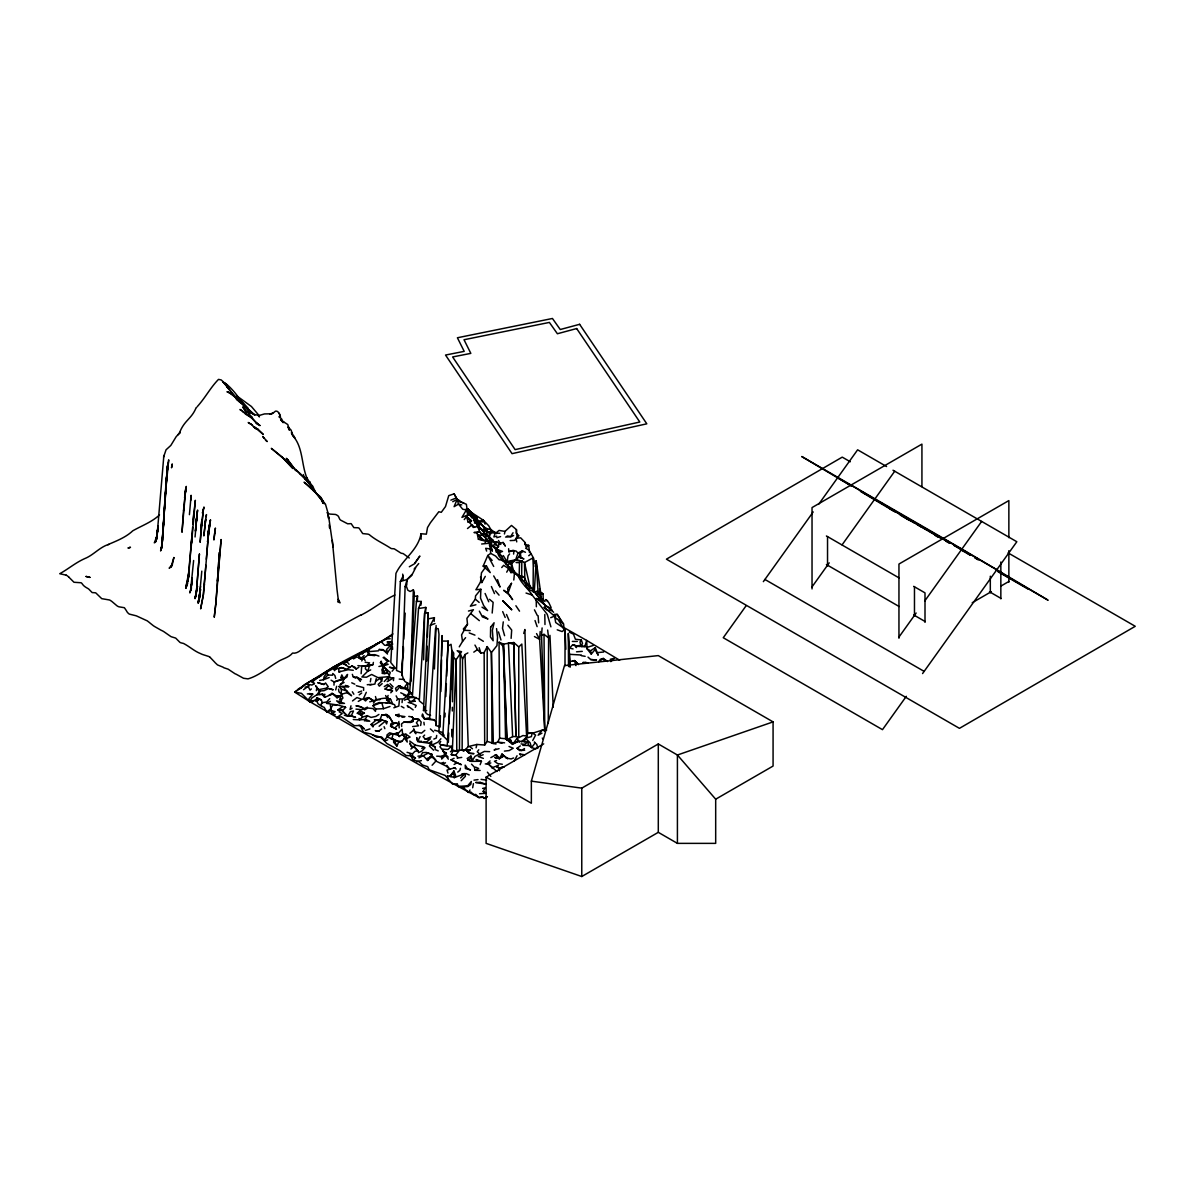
<?xml version="1.0" encoding="UTF-8"?>
<svg xmlns="http://www.w3.org/2000/svg" width="1195" height="1195" viewBox="0 0 1195 1195"><rect width="100%" height="100%" fill="white"/><g stroke="black" fill="none" stroke-linecap="round" stroke-linejoin="round"><path stroke-width="1.5" d="M346.968 692.682L346.968 691.128L342.95 686.602L338.932 686.483L341.426 689.246L346.968 691.128L351.569 695.774L346.968 692.682L341.606 694.22L339.514 700.076L342.95 698.089L341.232 693.339L341.426 689.246M360.935 715.103L360.935 713.549L364.385 713.101L359.979 710.562L357.305 713.221L360.935 715.103L364.385 713.101M399.19 727.904L398.816 721.496M426.69 710.637L423.493 710.562L428.079 612.93L424.643 613.154L419.281 700.853L423.105 703.945M564.996 665.794L565.071 629.048L555.69 622.535L554.54 616.127L544.218 607.299L546.698 606.298L549.76 607.852L552.06 610.496L547.459 610.272L544.218 607.299M450.47 751.774L452.382 749.997L456.206 659.655L461.569 651.693L457.162 650.707L460.224 653.351L462.525 659.102L462.136 750.116L463.854 751.326M548.266 723.244L548.61 637.891L547.654 630.049M542.246 599.726L537.317 591.391L534.27 592.048L533.119 589.18L533.314 557.707L529.101 550.193L525.651 548.206L528.713 545.323L524.695 544.337L525.277 542.679L520.676 537.825L516.091 538.258L514.746 540.364L510.16 540.588M460.224 653.351L459.463 750.326L455.639 755.195L451.232 754.642L452.95 750.998L465.781 749.564L470.173 749.892L468.067 751.984L465.781 749.564L468.649 752.984L473.997 753.642L469.979 753.537L468.067 751.984M499.45 559.484L505.56 561.784L515.896 559.798L521.827 561.008L521.632 577.917L523.933 576.812L529.803 588.523M451.889 736.837L452.009 729.458M452.308 710.995L452.367 707.291M452.442 701.749L453.727 653.127L451.815 650.259L451.038 644.299L447.976 646.062L442.822 735.642L447.408 740.063M440.372 715.82L440.133 727.023L435.921 725.484L438.983 634.246L438.221 628.719L435.548 628.495L429.617 719.405L434.024 719.734L436.115 722.273L435.921 725.484M440.88 691.561L441.538 659.834M441.627 656.1L442.045 635.576L438.983 731.445L441.866 732.221L444.152 735.313L442.822 735.642L438.983 732.55M423.627 659.804L424.643 613.154L425.793 607.404L418.519 608.509L412.394 696.655L419.087 699.194M426.794 660.999L427.198 646.211M427.437 636.965L428.079 612.93M515.03 573.495L519.915 575.811L519.153 576.259L519.526 562.561L521.827 561.008L524.5 562.561L530.057 587.193L533.119 589.18M434.412 668.946L436.115 625.523M402.073 675.668L405.135 586.64L406.27 585.983L407.809 590.181L410.109 591.495L413.351 589.837L410.288 684.615L404.941 681.523C398.01 671.157 404.478 658.087 403.327 646.614M410.856 681.284L414.306 592.601L413.351 589.837M425.614 612.901L425.793 607.404M319.483 694.474L319.618 691.024L315.599 685.825L319.618 691.024L324.009 690.68L328.416 688.589L333.196 689.799L329.566 688.589M448.364 742.155L448.708 732.968M449.051 723.782L451.815 650.259L451.815 688.947M447.976 646.062L448.17 641.088L442.045 641.088M402.64 574.153L403.223 575.811L400.34 581.442L396.516 670.47L401.879 672.68M444.943 716.836L445.108 713.146M445.81 696.521L446.362 683.585M446.676 676.191L448.17 641.088M481.66 544.009L490.069 543.128L490.652 553.39L487.769 555.496L483.183 566.101L490.264 572.614L486.44 565.982L481.465 572.838L480.51 581.995L475.909 589.732L480.883 589.284L480.51 598.127L483.751 605.745L487.59 610.6L482.033 607.179M164.327 511.355L167.494 465.677L161.937 546.787L166.195 480.002L168.704 459.851L165.209 495.417M417.279 601.548L417.563 596.021L413.545 596.365M403.014 579.545L403.223 575.811M403.731 639.161L405.18 613.095M406.733 585.162L407.047 579.575L412.021 575.154M428.079 618.89L434.397 617.681L430.379 625.299L425.405 712.339L427.511 714.431L430.573 715.312M162.296 542.186L165.433 493.236M333.958 685.168L334.152 681.957L331.09 680.194M475.909 604.76L470.367 606.194L475.341 599.113L475.535 595.917L480.883 589.284M541.335 597.47L536.182 560.679L534.27 592.048L533.299 592.167L537.317 591.391M162.729 537.75L164.044 516.509M420.954 605.163L421.193 601.443L416.413 601.324L409.721 691.352L407.047 695.774L407.42 696.655L412.394 696.655M434.158 621.4L434.397 617.681M163.775 521.184L161.459 548.46L162.595 539.363M393.454 680.642L393.648 677.879L387.718 677.759L384.282 681.523M511.116 638.339L511.684 630.049L507.86 625.194M192.604 527.383L188.556 577.245M191.036 549.356L192.126 534.255L187.899 580.919L189.004 571.404L185.733 587.776L188.078 579.963L186.42 586.64M540.2 631.483L539.617 639.325L544.786 730.892L542.291 730.115L532.925 733.103L527.757 733.431L526.607 736.075L522.977 735.537L516.852 738.63L512.64 744.365L505.56 738.734L499.63 738.181L497.717 742.155L493.326 743.38L487.202 741.378L487.202 646.614L491.414 652.575L493.326 743.38M191.529 543.337L195.338 500.287L193.217 519.795M206.332 559.26L208.886 528.862L203.508 594.229L200.626 608.882L203.225 595.319L205.884 565.25M541.529 635.352L544.024 634.351L544.786 730.892L541.529 635.352L542.112 627.943M200.581 586.431L198.4 602.549L200.043 595.558L198.041 603.131L200.566 589.374L198.221 602.609L198.758 601.1M519.153 576.259L511.116 568.521L511.505 563.667L509.966 561.68L515.508 560.246L521.827 561.008M201.806 571.135L199.221 598.74M165.896 486.29L167.927 463.257L166.374 478.657M191.573 584.46L191.245 586.909L192.171 580.576L190.588 590.435L193.62 560.5M369.927 684.944L374.901 684.063L376.246 678.655M387.718 702.944L379.114 702.615L374.707 704.273L372.989 705.707L375.663 709.023L375.469 711.339L372.989 708.575L367.821 708.023L364.565 709.905M402.073 702.615L402.252 700.3M513.417 572.719L513.596 570.403L508.054 566.101M192.843 524.217L193.739 513.581M191.887 581.397L192.216 577.663M204.225 586.491L204.435 584.101M189.422 514.657L191.125 495.298L190.647 500.645M195.054 536.973L196.816 517.106L196.622 519.272M492.176 613.035L493.132 602.325L489.502 599.337M513.79 580.008L514.552 572.285L503.648 565.325L501.736 567.535M208.886 528.862L207.557 541.947L210.499 519.81L207.93 536.704L210.29 520.676L208.288 531.865L209.633 523.768M595.289 647.615L598.157 655.233L595.095 649.482L595.289 647.615L590.509 650.812L587.059 648.825L586.685 640.43L563.98 627.614M513.596 554.062L513.984 550.522L508.816 551.731L508.622 548.759M504.424 533.956L504.992 531.416L511.505 525.441L516.464 529.639L516.091 533.179L518.959 535.718L516.091 538.258L516.733 541.888M503.274 621.878L502.512 628.286L504.604 635.68M373.378 662.418L372.989 664.614L365.715 665.72L365.341 668.812L367.821 671.142L370.689 669.917M413.545 730.235L413.739 728.786L415.845 733.76L413.545 730.235L409.915 733.207M512.446 743.589L512.64 744.365L510.728 740.168L508.248 740.273L512.446 743.589L518.57 741.169L524.5 741.722L525.456 738.286L527.563 737.076M373.184 725.484L372.989 726.918L371.077 724.484L376.619 719.734L381.788 720.286L373.184 725.484L371.077 724.484M380.443 662.747L382.549 665.944L382.744 664.51L380.443 662.747L381.22 661.193L382.549 665.944L388.106 664.286L382.744 664.51M185.972 587.387L188.959 574.496M420.625 725.484L421.193 722.049L418.907 719.405L413.545 718.748L409.915 722.602L413.156 721.392L413.545 718.748L412.021 716.97L408.765 716.417M188.302 579.022L188.69 576.348M436.698 735.418L436.309 738.077L433.83 739.063M161.146 549.371L162.057 544.801M339.694 703.496L336.646 700.853L344.489 703.392L339.694 703.496L341.8 699.628M316.361 690.68L316.929 687.259M370.316 681.852L370.883 678.431M204.539 525.77L206.466 514.597L206.108 516.658M385.417 721.063L386.956 721.72L386.568 723.931L385.417 721.063L379.114 726.246M472.667 787.774L473.429 783.576M163.551 457.147L166.045 449.813L170.825 445.436L176.173 436.683L180.296 432.261L179.28 433.441C184.209 420.028 191.379 419.415 196.204 407.555L196.652 407.495M161.908 545.756L160.578 550.985M390.586 738.63L400.34 742.274L402.252 741.169L404.746 737.3L402.64 734.313L402.073 729.129L398.816 732.774L393.842 734.088L389.63 732.774L386.956 734.985L387.15 737.076L383.894 740.288L386.762 743.484L399.966 750.669L406.091 755.524L411.244 755.852L415.457 758.063L412.977 759.945L409.915 753.97M163.864 455.489L156.814 538.512L158.039 525.964L156.47 539.617L157.68 529.743L156.112 540.663L157.307 533.194L155.753 541.589L156.918 536.137L154.304 542.829L155.574 542.142M532.731 740.497L535.599 735.089L532.163 732.879L531.387 736.628L525.456 738.286L521.259 741.826M416.413 601.324L417.563 596.021M389.824 674.114L390.212 672.352L382.938 666.616L383.505 665.391L389.824 676.549L377.964 677.655L371.645 674.458L366.477 677.207L361.891 676.997L367.821 671.142L369.539 665.51L372.989 664.614M395.366 706.708L394.604 704.721L389.824 703.063L386.568 699.852L388.106 695.43M526.607 736.075L521.827 644.075L518.764 646.943L518.764 737.3L515.896 736.523L513.79 642.522L503.468 644.075L499.062 642.193L499.63 738.181M198.609 601.264L199.311 598.187M382.176 669.917L382.938 666.616L383.326 672.128L384.656 673.562L387.15 673.233L382.37 673.353L382.176 669.917L384.656 673.562L382.37 673.353M476.103 747.786L476.865 744.47L484.707 745.023L487.202 741.378M398.906 741.662L391.93 738.734L393.08 733.879L397.472 733.327L399.19 736.523L402.64 734.313L405.897 734.208L410.109 737.076L406.091 738.734L402.64 734.313M335.69 689.918L336.646 686.274M350.986 705.812L350.03 709.457L352.137 708.247M382.176 683.615L379.308 686.154L378.158 684.391L381.593 681.299L382.37 678.431L380.264 678.312L376.052 680.971M405.135 586.64L407.047 579.575L412.589 573.719L415.651 567.759M457.356 499.794L454.1 493.864L448.752 495.626L445.496 506.56L441.284 512.311L438.804 511.759L430.379 522.798L427.511 527.548L426.361 534.18L421.013 533.732C418.175 550.133 402.625 559.2 395.948 573.391L390.78 662.523L395.56 668.378L389.436 667.273L394.41 668.378L392.124 671.246M460.419 768.34L459.836 770.431L457.745 772.089M486.111 777.108L531.357 803.234L531.357 781.142L564.488 665.585L658.296 655.607L773.075 721.885L773.075 766.055L715.685 799.201L715.685 843.371L677.416 843.371L658.296 832.332L581.771 876.518L486.111 843.371L486.111 777.108L543.695 743.858M523.739 633.469L524.889 629.496L527.757 733.431L532.163 732.879M399.384 700.18L398.816 706.036L393.842 707.813M523.171 581.009L514.552 572.285L510.922 572.614L511.684 570.179M340.844 677.655L341.8 674.891L343.906 678.984L346.968 676.997L347.536 674.458L343.533 678.984L340.844 677.655L343.906 678.984L342.577 682.405L340.082 684.72L344.1 682.405M468.5 510.504L483.377 520.258L482.795 521.916L477.821 521.468L483.377 520.258L488.725 525.785L492.101 531.79M485.095 542.903L485.663 541.245L478.403 539.259L477.059 532.955L473.997 532.522L479.553 531.521L493.699 546.772M499.824 533.284L495.238 533.075L493.893 536.928L496.761 536.167M544.98 601.548L542.874 599.009L538.855 597.575L534.075 591.495M399.205 723.707L392.886 722.721L390.78 723.931L390.586 726.246L394.798 728.024L399.205 723.707L392.886 722.721L389.062 716.313L386.762 714.55L381.788 714.983L380.264 719.181L377.964 720.734L381.788 720.286L380.264 719.181L386.956 721.72M187.675 583.339L185.793 588.343L186.196 587.268M418.519 608.509L421.193 601.443M319.618 691.024L316.929 694.773L311.955 697.865L309.669 701.614C365.909 733.894 421.715 767.19 478.971 797.603L482.989 797.274L484.528 798.38L487.426 796.692M480.121 764.695L481.465 761.26L470.935 761.379L467.693 759.945L471.129 758.168L470.935 756.077L467.111 758.511M517.047 755.748L514.179 761.155M423.493 710.562L425.076 706.678M522.215 550.85L522.977 551.522L520.303 553.285L518.764 557.034L515.508 560.246L518.003 553.061L522.215 550.85L525.456 552.284M328.983 695.326L332.046 693.339L336.646 695.983L340.65 695.654L337.02 697.76L332.808 693.996L325.159 697.088L324.009 696.655L324.965 694.325L316.929 694.773M364.191 655.562L360.367 658.878L358.261 657.444L359.217 655.129L360.367 658.878L362.653 659.102L368.209 654.785L374.901 654.681L378.92 656.115M454.1 493.864L457.162 499.376L454.1 506.665L458.507 504.126L461.763 504.902M396.904 746.024L393.648 739.063L393.648 742.379L396.904 746.024L399.01 741.273L402.252 741.169M337.782 709.905L342.756 710.353L345.639 707.365L342.95 706.484L337.782 709.905L341.232 709.681L347.924 716.208L351.181 716.089L353.481 711.01L350.419 711.667L347.73 716.313L344.294 715.207M468.455 611.048L473.429 609.719L466.916 618.338L467.499 624.193L461.569 634.904L462.525 641.431L459.268 646.839M420.057 736.628L417.563 741.602L430.768 743.484L435.159 747.129L435.159 749.564L438.221 750.878M361.697 660.969L362.653 659.102L358.261 657.444M415.262 707.365L416.218 705.483L412.589 703.825M484.707 745.023L484.139 652.575L487.202 646.614M430.768 743.484L429.423 746.024L433.636 750.221M506.71 572.166L508.622 568.641L510.922 572.614M479.553 793.734L486.051 793.301L483.183 791.419L485.095 787.878L482.616 788.431M462.525 659.102L465.004 654.561L467.872 652.918M501.93 754.09L499.45 758.616L495.044 757.615L499.45 758.616L504.036 755.957L507.666 758.72L501.93 754.09L504.036 755.957L498.3 758.168M366.297 692.338L363.235 698.97L365.521 700.957L368.583 697.641L373.557 700.733C378.725 699.18 385.358 696.834 390.586 699.299L392.498 703.496M365.102 719.539L367.253 715.656L371.077 717.418L375.857 716.417L378.92 714.431M480.51 581.995L481.839 582.548L485.289 576.363M467.693 759.945L471.891 761.26L474.953 756.405L484.333 751.431L489.681 751.655M315.405 700.375L316.929 697.865L321.335 699.971L322.291 702.72L321.141 704.049L321.724 706.364L324.203 707.365L326.877 712.011L331.09 710.457L335.108 711.667L331.851 713.549L330.328 705.155M513.028 532.746L510.728 536.495L507.098 535.943M312.985 701.614L309.669 701.614L294.747 692.129L305.845 683.943L311.955 685.049L314.449 683.615L312.343 681.957C335.646 662.179 365.984 651.275 392.124 635.128M412.977 759.945L418.907 761.603L422.537 765.024L427.705 766.682L429.229 769.774L445.108 775.406L452.576 784.129L457.356 783.8L458.118 786.444L462.719 786.893L468.455 792.419L469.979 789.985M440.716 741.497L439.372 743.589L441.089 745.023L451.426 746.352L452.382 749.997L456.789 751.222L456.206 659.655L453.144 657.444L447.214 745.695L442.24 745.023M569.268 632.14L573.481 634.142L575.392 639.22L581.323 639.982L579.978 642.088L580.755 645.18M441.089 745.023L439.954 746.8L444.54 752.536L446.452 753.208L443.001 750.998L442.628 749.22L447.976 749.444L451.426 746.352M396.71 700.404L397.666 698.97L403.402 698.97L411.065 693.234L404.941 686.602L407.614 683.062L407.809 689.366L398.622 685.825L395.56 688.26L396.322 691.128L400.34 686.154L402.64 688.141L401.117 688.365L400.34 686.154L398.622 685.825M415.083 562.785L419.863 556.048L414.501 563.771L409.332 566.759M746.009 605.895L723.259 637.727L882.478 729.652L906.318 696.312M763.351 581.651L813.197 511.938M818.605 504.365L857.622 449.813L886.57 466.528M812.032 586.879L829.21 562.86M842.102 544.83L894.711 471.233M898.954 637.069L916.132 613.035M924.721 601.025L981.648 521.423M922.57 673.577L1016.826 541.738L892.994 470.233M387.524 654.023L382.938 649.602L378.92 649.482L384.088 650.483L387.524 652.47L391.93 646.39L390.586 645.405L384.656 645.285L381.788 642.312L382.37 641.536M550.522 608.285L551.104 607.508L548.804 602.653L545.742 599.561L547.654 600.891M450.082 776.063L453.906 770.984L455.639 775.51L454.294 777.616L450.082 776.063L453.906 772.971L453.906 770.984M362.085 654.352L364.191 651.813L368.971 651.26L368.777 649.602L349.836 659.207L346.968 661.746L338.932 664.405L334.54 670.694L333.196 667.273L368.777 649.602L392.916 633.933M464.243 519.601L467.872 514.851L471.129 514.955L477.447 521.916L484.139 526.89L485.289 530.192L489.502 532.626L495.238 533.075M469.979 520.482L466.543 516.509L468.067 522.021L469.979 522.693L471.517 520.691L466.543 516.509L467.872 514.851L466.349 509.981L462.719 509.219L458.507 504.126L457.162 499.376L452.771 501.706M509.578 553.942L508.054 555.929L507.098 561.784L503.274 555.6M478.777 749.773L477.253 751.76L480.121 754.314M413.604 747.278L415.262 745.142L424.061 746.905L421.775 748.458M417.951 756.181L420.819 755.852L422.537 752.656L426.361 752.432L432.097 754.418L429.812 757.286L426.555 758.72L427.705 760.498L431.918 756.077L435.742 759.826M462.525 641.431L465.587 637.667M587.059 648.825L591.271 654.128L595.095 649.482M309.475 693.563L312.731 694.116L308.893 698.746L309.669 701.614L319.423 699.075L321.335 699.971M414.127 569.074L418.713 563.562M373.378 703.063L376.246 699.628L379.876 699.747M440.91 738.734L438.027 742.155L431.335 745.366L431.724 741.169L429.05 743.38M463.287 629.048L467.499 624.193M538.855 734.088L542.291 730.115L546.698 730.011M178.921 433.725L177.861 434.92M432.097 765.248L435.936 761.051L446.258 766.129L449.708 769.221L455.056 767.668L454.1 767.787L456.206 768.997M390.78 692.786L392.498 690.904L385.044 689.037L388.674 685.601L392.498 688.484L389.062 689.799M329.745 698.642L326.698 701.958L322.291 702.72M425.032 747.682L421.969 750.998L418.325 752.656M335.69 678.431L334.914 675.548L332.808 673.457L332.434 675.22L327.833 674.996L323.442 679.746L319.618 680.418M464.96 750.131L468.261 746.576L465.004 654.561M572.719 644.732L575.587 645.957L576.543 647.615L574.631 644.732L572.719 644.732L570.418 647.167L570.612 648.377L573.092 648.93M461.18 780.708L465.393 776.287L465.004 773.643L454.294 777.616L453.906 772.971M496.567 550.85L497.538 549.864L495.044 547.325L489.308 545.114L490.069 543.128L492.37 550.85L490.264 548.968L485.663 548.311L486.634 551.074M324.009 684.496L317.885 682.733L324.009 684.496L325.548 682.957L328.222 686.707L325.921 688.26L317.885 689.799M424.643 735.089L423.105 736.628L425.211 739.182L430.379 738.839L426.749 741.826L423.687 742.05M367.253 715.656L362.279 717.194L359.59 719.853L353.287 719.51M415.457 758.063L412.977 756.629L412.394 753.866L415.083 751.222L418.13 750.998L413.933 746.576L411.065 746.248L409.721 743.036L412.021 747.024M444.54 752.536L443.001 750.998L445.496 755.3L441.672 759.064L442.045 756.405L445.302 754.09L448.17 757.062M460.613 777.945L465.004 773.643M407.614 698.313L410.288 701.614L412.021 701.51L416.218 697.536L410.483 697.536L404.358 700.18M610.794 661.642L614.424 658.221L610.212 659.311M498.494 540.469L500.78 544.442L496.956 542.022L493.893 544.89L495.611 544.562L498.494 546.653L496.567 548.43M487.007 763.799L490.069 760.931M314.643 700.524L316.929 701.405L319.423 699.075L316.929 697.865M159.503 514.911C152.079 521.991 141.443 525.86 132.779 530.804C125.819 537.362 116.781 540.827 108.118 544.547M311.387 688.917L310.043 690.142L308.131 686.378L309.087 685.825L305.069 687.259M418.907 757.839L428.079 753.208L432.097 754.418M364.191 651.813L367.627 648.721L368.777 649.602M382.549 665.944L387.524 661.522L385.238 658.43L383.132 657.668L384.088 657.116L385.417 659.655L389.062 661.313L385.238 658.43M565.832 649.288L565.071 629.048L562.188 631.587L557.214 629.825M515.896 559.798L511.505 563.667L506.516 564.548L499.062 556.258L495.044 547.325L496.269 552.284M557.796 619.115L564.294 629.72L565.071 629.048M383.326 672.128L386.568 669.364M424.837 730.339L421.581 733.103L415.457 731.997M503.468 766.682L499.256 768.221L496.761 766.787L498.494 765.353L492.176 767.668L488.157 763.799L485.289 763.919M326.877 712.011L330.522 709.023L332.808 704.826L337.214 704.93L326.504 703.392L330.328 701.405M467.499 528.534L472.085 524.784L474.534 527.354M386.568 699.852L388.48 698.313L389.824 703.063L385.612 702.615M410.871 749.011L413.933 746.576L418.13 750.998M479.987 528.982L478.209 525.89L480.315 524.232M309.669 701.614L301.439 693.339L294.747 692.129L305.845 683.943L333.196 667.273L335.302 669.155L341.426 667.602L346.774 669.155L351.942 665.944L355.393 667.497L356.155 669.036L358.829 667.273M352.51 700.957L356.917 697.536L361.891 699.299L358.261 701.405M395.366 722.602L390.586 726.246L396.516 729.234L394.798 728.024M528.713 555.72L531.207 553.838M359.217 694.878L361.697 693.01M413.156 721.392L403.985 722.049L401.49 723.931L401.684 726.47M235.101 397.427L232.98 394.38L250.457 412.768L249.71 411.737L253.31 414.306L259.33 415.427L264.498 413.918L271.997 413.784L271.146 414.082L270.01 414.142L273.984 412.409C276.896 408.406 280.227 414.097 280.466 417.04M381.593 729.01L378.725 731.116L375.29 730.668L379.114 731.116M303.545 689.694L308.131 686.378M387.15 681.628L393.648 677.879M524.695 750.221L519.526 750.55L517.047 748.234L520.303 745.919M525.456 738.286L530.057 742.707L531.581 747.577L535.226 742.827L534.27 742.05L536.749 744.365L537.899 748.13L535.599 748.787L531.581 747.577L528.713 745.471L527.757 742.05L524.5 744.365L521.065 743.917M473.803 652.141L477.447 649.602L480.883 653.127L484.139 652.575M486.948 796.692L484.528 798.38L482.421 796.721L478.971 797.603L475.729 794.406L473.803 794.63L470.755 791.971L468.455 792.419M272.908 413.246L272.565 413.47M367.433 707.141L361.891 709.681L355.961 709.128M524.5 748.563L521.438 750.55L517.047 748.234M384.282 686.602L387.718 684.391L388.674 685.601M490.831 757.615L496.388 754.642L499.45 758.616L495.044 754.971M197.339 406.539C205.734 397.158 210.29 387.778 218.521 379.368L221.239 379.965L224.137 382.624C227.155 383.968 234.384 391.437 238.193 397.113L237.342 396.292L251.413 406.494L259.449 415.994M972.222 602.728L991.342 591.644M1000.887 586.088L1008.864 581.472M477.059 532.955L479.553 531.521L477.641 526.442L473.235 527.443L469.979 522.693M474.385 523.022L477.059 523.455L473.803 520.258L484.901 533.732L490.831 531.85L496.388 532.626L499.062 530.416L504.992 531.416M353.481 658.878L356.722 656.996M337.02 697.76L340.65 695.654M454.1 764.471L456.968 762.813L461.375 764.695L451.038 759.826L454.1 758.287M495.805 749.011L494.088 749.997L499.062 748.667M531.357 781.142L581.771 788.147L658.296 743.962L677.416 755.016L715.685 799.201M379.681 642.417L305.845 683.943L300.677 688.484L298.377 688.693M514.134 743.559L518.57 741.169L519.347 742.274M510.728 740.168L506.904 739.735L503.468 644.075L505.56 738.734L506.904 739.735L512.64 736.628L515.896 736.523L513.79 642.522L518.764 646.943M316.227 700.778L319.423 699.075M538.094 735.194L541.918 733.207M513.596 535.494L510.922 536.824L505.56 537.048M442.822 764.143L445.496 762.813M333.196 667.273L349.836 659.207M431.141 736.852L425.211 739.182M375.29 644.523L386.373 638.996L390.212 638.772M407.047 579.575L400.34 581.442M450.859 500.152L456.012 498.061L458.88 501.258L466.349 504.245L467.111 509.324M550.716 617.681L554.54 616.127M534.389 563.174L533.314 557.707L524.5 562.561L524.859 580.636M441.089 763.366L443.584 762.365M513.596 757.959L511.116 758.944L506.142 758.063M360.905 615.171C372.855 609.271 382.938 600.622 394.858 595.02M468.067 522.021L471.517 520.691M430.379 625.299L434.98 623.536M329.178 677.55L323.442 679.746L324.203 676.445L327.072 673.009L327.833 674.996M358.261 692.338L361.697 691.024M372.989 705.707L380.637 702.839M106.997 544.965C98.423 548.4 93.046 555.346 84.457 558.722C75.255 562.89 68.474 568.895 59.75 573.719L66.188 575.154M496.567 760.498L494.476 761.26L497.717 763.59L502.318 764.247M387.718 739.839L384.656 740.945L380.443 737.181L376.619 737.181L371.077 733.984L363.429 732.221L360.173 725.484L354.437 725.694L341.232 716.761L336.452 717.971L342.188 713.549L339.126 711.787L341.232 709.681L344.294 713.221M483.183 754.747L478.209 756.51L483.377 758.392M468.261 746.576L476.865 744.47M773.075 721.885L677.416 755.016L677.416 843.371M375.663 709.023L383.505 708.695L390.018 706.484M365.341 730.444L369.927 728.905M338.932 664.405L346.968 661.746L349.074 664.286M347.73 716.313L350.419 715.432L355.587 717.299L351.181 716.089M490.831 762.918L488.157 763.799L496.956 771.537M508.816 551.731L512.64 550.417L516.091 551.074L518.003 553.061M345.445 669.036L341.426 667.602L338.738 668.931L338.932 671.904L340.665 671.351M593.183 645.509L587.641 647.167L580.172 645.509L575.587 645.957L579.754 646.54M496.761 537.705L500.585 536.6M369.733 701.838L373.557 700.733L368.583 697.641L363.235 698.97L369.36 698.313M574.437 660.536L571.568 661.313L575.004 661.089L578.455 664.614L576.154 661.97L574.437 660.536L575.975 665.615M504.23 766.906L499.256 768.221L499.45 770.76M503.08 542.455L505.186 545.876L503.08 542.455L498.868 543.561L498.494 546.653L488.725 537.481M338.932 671.904L348.118 669.708L353.287 670.261M398.951 716.791L395.754 715.103L399.205 714.207M378.92 666.496L383.505 665.391M416.801 761.708L421.387 760.603M440.133 756.853L442.045 756.405L436.698 756.181M467.021 750.609L470.173 749.892M401.998 717.299L404.941 716.641L395.754 715.103M434.024 719.734L424.449 718.852L422.537 713.998L421.969 716.089L424.449 718.852L428.661 717.971M365.715 665.72L361.697 666.496L361.129 673.681M461.763 773.972L464.437 773.524M487.007 541.141L489.113 540.797L483.572 540.035L478.015 534.837L482.616 535.494M570.045 654.352L581.323 655.009M461.763 757.406L457.162 758.063L457.924 757.406L455.639 755.195M473.997 780.156L478.015 779.603M345.445 685.392L348.686 686.602L338.932 686.483M412.589 726.59L418.519 725.813L416.413 722.826L418.907 719.405L413.545 718.748M504.424 751.102L509.204 750.55L513.223 748.234L509.01 746.472M378.531 650.812L367.821 651.693L368.209 654.785L374.707 655.667M412.021 701.51L415.262 701.181L410.288 701.614M393.08 733.879L390.78 734.088L387.15 737.076L391.93 738.734M597.784 652.575L603.714 652.022M381.788 714.983L386.762 714.55M418.907 741.497L421.581 741.273M576.543 651.813L582.279 651.365M369.733 721.287L365.341 719.405L359.59 719.853L359.023 718.404M482.347 530.416L485.289 530.192M367.253 684.72L371.645 684.391M478.403 539.259L481.465 539.035L481.465 540.14M369.927 665.944L366.477 666.168L369.539 662.852L365.147 662.299M471.517 764.143L474.385 767.115L474.953 770.327L478.597 768.445L475.535 767.115M462.719 786.893L467.872 786.564L470.755 784.458L471.323 781.485L467.693 785.787L458.118 786.444M364.385 720.839L368.583 720.615M483.183 566.101L486.44 565.982M516.091 562.561L519.526 562.561M572.33 641.431L577.304 641.431M342.95 686.602L348.686 686.602M412.021 716.97L414.127 719.3M376.619 719.734L374.334 719.734L376.754 720.406M522.783 745.366L528.713 745.471M474.953 770.327L480.121 770.431M489.308 529.206L484.901 529.086L484.333 527.219L480.435 523.768M504.604 742.827L497.717 742.155L501.93 743.26M307.369 693.892L312.731 694.116M481.465 761.26L476.103 759.497L477.253 760.827M480.883 533.627L486.634 534.284L491.981 542.903M485.857 535.614L487.963 535.718L493.132 540.245L490.458 539.289M463.854 630.273L470.173 630.601M590.703 659.535L596.439 659.984L590.703 659.535L588.015 657.116M399.205 679.089L404.179 679.537M352.331 674.338L353.287 676.878L356.917 677.207L361.502 679.641L358.575 679.133M357.305 713.221L360.935 713.549M433.441 757.615L429.812 757.286L431.918 756.077L435.936 761.051M403.985 722.049L408.421 722.467M524.5 741.722L527.757 742.05M424.449 718.852L429.617 719.405M357.873 665.615L363.997 666.272M401.117 688.365L405.897 688.917L411.379 693.488M525.71 584.758L529.295 585.206L544.83 604.819M383.894 740.288L382.37 737.629L372.795 734.985M481.077 779.379L486.619 780.156M517.047 574.974L523.933 576.812M491.937 541.275L496.956 542.022M581.323 655.667L585.147 656.339M496 744.037L491.981 743.26L491.414 652.575L496.956 645.614L497.538 637.338L496.567 628.615M524.695 754.867L519.526 753.866L520.676 755.195M358.829 725.365L361.323 725.918L364.385 729.01L360.173 725.484M451.232 754.642L453.727 755.195M385.044 689.037L392.498 690.904M380.443 737.181L382.37 737.629M356.349 685.721L362.653 687.379M379.114 702.615L381.982 703.392L383.505 708.695M434.592 730.235L438.983 731.445M398.249 735.313L393.842 734.088L397.472 733.327L399.19 736.523M458.88 501.258L458.118 501.034L463.675 502.916M521.065 557.707L518.764 557.034L523.933 558.916L521.065 557.707L520.303 553.285M407.047 752.312L412.394 753.866M338.17 705.05L342.95 706.484M408.197 702.391L411.438 703.392M513.417 644.299L508.443 642.746L512.64 736.628M538.855 592.72L543.068 594.034L543.202 599.606M409.273 557.99L403.253 553.658A4.496 3.675 -60 0 0 402.536 553.464L401.759 553.345A5.796 4.735 -60 0 1 400.833 553.031L394.38 548.908A6.558 5.348 -60 0 0 393.289 548.729L391.87 548.654A4.66 3.809 -60 0 1 390.75 548.266C383.311 543.366 376.096 540.394 369.225 534.613A7.693 6.274 -60 0 0 367.642 534.09L362.697 533.582L359.172 528.265A4.003 3.271 -60 0 0 358.067 527.787L353.854 527.622L351.151 523.634L347.67 523.798L340.709 520.169A5.616 4.586 -60 0 1 339.753 519.242L338.618 516.748A3.988 3.256 -60 0 0 338.11 515.986L336.751 515.015A12.234 9.993 -60 0 0 335.332 514.433L330.806 514.149A8.918 7.275 -60 0 1 329.387 513.925A9.904 8.081 -60 0 1 327.684 513.208L326.982 512.7M331.851 713.549L335.302 714.655M526.039 593.049L532.163 595.035L547.265 614.364L550.91 626.837M390.586 699.299L386.956 698.089L385.612 695.55M451.038 776.84L447.408 775.63L448.17 778.946M493.893 547.534L496.761 548.535L499.062 552.732L502.512 551.403L497.538 549.64M474.281 520.751L477.447 521.916M469.217 632.917L474.953 635.128M346.206 664.614L342.577 663.18L349.836 667.602M403.79 695.221L407.42 696.655M534.075 591.719L529.669 589.837L525.083 585.595M351.748 682.838L354.81 684.167M456.968 762.813L451.038 759.826M465.96 773.524L469.217 774.957M484.901 533.732L489.875 535.943L489.502 532.626M241.256 410.094L239.941 409.512L252.324 418.22L257.881 424.569L250.591 416.935M432.62 745.949L435.159 747.129M490.458 530.744L493.251 532.074M400.728 692.786L407.047 695.774M486.245 535.614L488.546 536.719L491.22 540.797M537.705 598.904L542.291 601.115L542.874 599.009L543.068 601.115M457.162 499.376L460.03 500.824M502.512 560.246L511.505 563.667L513.79 571.18M496.761 766.787L499.824 768.34M496.567 533.627L489.771 528.713M484.333 527.219L487.769 528.982M353.287 676.878L355.841 678.207M490.652 553.39L495.611 556.048L499.062 559.798M534.449 636.562L539.617 639.325L536.555 633.589M850.287 461.778L842.236 457.132L666.422 559.17L959.451 728.352L1135.25 626.299L1008.057 552.867M837.59 477.821L852.065 486.171M861.714 491.742L950.174 542.814M954.999 545.592L996.809 569.746M890.932 509.085L926.498 529.609M929.725 531.476L949.114 542.679M953.968 545.473L963.663 551.074M966.904 552.941L970.131 554.809M974.986 557.602L978.212 559.469M995.988 569.746L1000.842 572.539M889.842 508.816L893.053 510.668M902.703 516.24L907.528 519.033M910.754 520.886L913.966 522.738M917.177 524.605L941.301 538.527M946.126 541.32L949.353 543.172M960.601 549.67L970.25 555.242M975.075 558.02L978.302 559.887M999.199 571.957L1047.447 599.815M935.207 535.494L938.433 537.347M997.93 571.703L1028.492 589.344M989.52 591.779L1000.842 598.322M826.402 535.957L899.133 577.947M913.682 586.342L925.005 592.869L925.005 622.371M826.402 564.533L899.133 606.522M913.682 614.917L925.005 621.46M764.919 579.456L924.138 671.381M501.93 556.153L499.45 554.719L497.538 549.864L506.516 564.548L511.116 568.521M519.347 576.154L524.5 582.443L529.295 585.206M539.05 591.719L543.068 594.034L540.2 592.376L539.468 588.732M604.282 659.655L607.538 661.522L603.326 658.43L600.263 659.311L598.74 661.746L603.326 658.43L604.595 660.94M413.156 709.905L407.226 705.603L408.182 707.261M401.296 706.364L403.985 707.918M433.636 731.893L430.379 728.905M344.294 706.589L345.639 707.365M483.183 791.419L486.245 793.181M1048.194 600.248L960.974 548.46L801.77 456.535L850.915 485.738M943.214 538.497L970.43 554.659M975.239 557.512L978.436 559.409M997.646 570.822L1008.864 577.469M850.915 485.11L921.928 527.294M860.43 491.384L895.324 512.102M900.074 514.926L909.589 520.572M619.667 660.208L586.685 640.43L584.773 646.614L581.129 646.734L582.473 643.298L581.323 639.982M476.491 525.994L482.795 529.863L485.095 534.18M478.403 638.22L483.377 641.312M474.325 516.21L476.491 517.614M245.184 413.888L252.205 418.205M483.183 615.798L487.963 618.995L482.421 616.904L479.359 611.153M536.361 598.351L552.06 610.496M301.02 474.505L295.524 469.441L305.815 479.449L299.631 473.31M238.627 401.341L243.197 404.552L245.169 407.42M321.724 706.364L318.079 703.825L316.929 701.405M409.721 741.049L415.262 745.142M337.677 601.802L340.112 602.833L338.215 599.188L338.484 601.115L337.035 589.762L332.315 540.394M356.155 669.036L351.942 665.944M479.359 620.653L471.129 613.916M427.705 760.498L423.299 755.748M312.343 681.957L310.999 680.971L314.449 683.615M247.933 414.321L252.459 417.742L242.734 406.942L246.155 412.828M469.979 746.905L472.473 748.787M539.393 591.256L543.068 594.034M327.908 512.64L325.458 504.141L315.794 492.997L320.529 496.896L323.008 503.11L321.335 498.494L322.979 501.198L322.187 499.839M544.024 634.351L548.61 637.891M419.101 741.378L416.801 739.615L416.801 737.629L417.309 740.288M485.409 530.714L487.59 532.402M254.162 414.65L248.216 409.138L254.849 415.083M365.341 719.405L367.059 720.839M538.855 597.575L541.664 599.935M265.469 440.118L267.187 441.567L262.795 436.474L263.931 438.192M210.156 657.384L214.383 661.821A55.612 45.395 -60.2 0 1 215.19 662.732L217.52 664.928L223.196 667.243A4.138 3.376 -60 0 0 224.137 667.856L228.14 669.17L235.236 673.89A5.377 4.392 -60 0 1 236.222 674.249L243.526 678.267L247.992 678.88C258.374 675.952 268.024 667.751 277.419 662.045C282.349 658.639 288.533 657.922 292.551 653.082C297.809 654.038 301.558 649.064 306.01 646.495C324.248 636.188 341.367 625.149 359.934 615.455A7.021 3.361 -43.2 0 0 360.92 615.096M225.004 383.251L226.662 384.67M559.514 620.549L563.532 623.969L564.294 629.72M475.341 599.113L479.165 602.429M392.632 647.167L390.586 645.405L386.568 649.482L387.524 652.47M336.646 695.983L338.17 697.312M332.046 693.339L332.808 693.996M471.129 514.955L466.155 508.995M341.606 694.22L338.932 691.785L338.558 689.142M490.831 533.836L484.333 528.758L482.616 525.561L473.997 517.495L478.209 524.127M312.433 489.875L314.285 491.593M317.258 494.297L318.034 495.029L315.764 492.893M473.19 518.182L478.403 524.232M563.532 623.969L557.214 614.364L554.166 614.364L555.69 616.575M311.522 489.009L304.098 482.197L313.956 489.995L324.159 503.752M482.616 525.561L468.067 508.995L469.441 512.177M325.159 697.088L321.903 693.892L324.009 696.655M551.806 610.496L553.584 612.258M242.421 411.214L243.78 412.574M499.062 642.193L503.274 646.39L506.904 739.735M482.033 534.06L487.769 539.811M524.5 582.443L528.145 586.088M390.018 683.734L393.08 686.826M476.865 518.929L468.067 508.995M236.251 399.13L237.671 400.639M314.658 491.713L315.495 492.609L312.418 488.919L314.39 491.563L313.852 490.353M486.141 539.692L489.875 543.68M557.214 619.443L553.584 615.574L557.214 614.364L560.664 620.1M68.996 577.29L73.985 582.264L81.006 582.757A4.003 3.271 -60 0 1 81.753 583.265L82.978 584.833A10.86 8.858 -60 0 0 83.814 585.759L84.935 586.67A26.678 21.779 -60 0 0 86.906 587.925L88.281 588.732A8.44 6.901 -60 0 1 89.237 589.568L92.149 592.571L95.182 592.765A2.002 1.628 -60 0 1 96.048 593.153L101.724 598.65L109.611 600.01A28.889 23.586 -60 0 1 111.927 601.503L116.363 605.282A14.116 11.532 -60 0 0 117.409 606.089L117.678 606.238A8.783 7.17 -60 0 0 119.052 606.821L124.385 607.717L126.356 610.63A12.846 10.486 -60 0 0 127.596 612.572L128.492 613.483A8.141 6.647 -60 0 0 129.478 614.14L135.931 615.739A10.367 8.47 -60 0 1 136.917 616.112L147.418 620.937A15.057 12.294 -60.1 0 0 148.21 621.609L149.196 622.356A13.115 10.71 -59.9 0 1 149.958 623.013L153.528 625.851A26.29 21.465 -60 0 1 154.723 626.598L161.191 630.288A25.558 20.868 -60 0 1 163.999 631.767L170.661 636.412A6.677 5.452 -60 0 0 171.692 636.875L175.68 638.085L179.907 642.342A11.756 9.605 -60 0 0 181.132 642.88L183.164 643.358A6.319 5.153 -60 0 1 184.164 643.791C189.93 646.883 194.397 651.17 200.491 653.575A29.128 23.78 -60 0 0 203.449 654.785L208.662 656.443A11.726 9.56 -60 0 1 210.156 657.384M258.344 415.785L259.405 416.935M312.209 487.172L305.965 480.046L312.552 485.917L315.868 492.952M310.864 484.752L308.833 482.466L311.522 485.827M473.997 517.495L477.253 521.139M248.246 411.17L249.874 412.992L249.217 412.185M492.176 560.455L487.769 555.496L493.699 566.43M527.383 584.101L530.057 587.193M411.065 693.234L412.2 694.549M495.432 590.838L499.062 595.14M294.075 437.25L293.417 436.459C303.306 447.961 301.334 465.647 307.354 479.061L306.771 477.746L312.478 486.753M532.163 595.035C527.727 587.791 520.258 582.891 517.808 574.601L520.109 577.469M476.865 522.245L471.711 515.956L467.872 514.851L461.942 517.39L466.349 509.981L471.935 517.913M478.015 534.837L481.465 539.035M487.396 772.194L490.831 776.391M356.917 677.207L360.367 681.404M472.667 514.074L478.209 521.035M474.998 521.782L478.209 525.89M367.821 651.693L370.316 654.905M385.417 714.431L387.912 717.642M320.081 497.703L321.052 498.972M445.496 755.3L448.364 759.169M446.84 765.353L449.708 769.221L447.02 770.103L447.976 773.09M322.202 499.883L324.248 503.244M494.282 542.679L495.611 544.562M404.552 738.286L407.226 742.05L405.897 734.208M279.764 417.578L279.062 416.577L281.557 418.818L283.036 422.582M542.291 738.077L543.068 739.182M515.896 605.745L519.526 611.153M475.909 515.732L477.313 517.868M392.886 722.721L389.062 716.313M352.331 691.785L353.854 694.22M281.676 420.252L283.021 422.433L280.959 419.938L283.917 422.492L280.586 419.878L287.771 424.539L289.444 430.215M478.597 526.771L480.121 529.28M474.953 645.076L477.447 649.602M490.01 546.399L492.37 550.85M493.699 575.93L500.018 587.074L497.538 579.68M367.627 648.721L368.971 651.26M534.449 609.838L537.317 615.47M294.104 436.25L294.762 437.967L291.386 432.65L292.775 435.921M396.142 695.878L397.666 698.97M303.291 474.549L305.054 479.195L304.68 477.686M322.172 500.078L323.008 503.17L321.335 498.3M482.795 529.863L484.199 532.88M380.264 678.312L381.593 681.299M363.803 657.773L365.147 660.76M483.377 520.258L485.095 524.127M485.095 593.482L488.725 601.772M491.414 586.536L494.476 593.601M506.516 614.469L509.01 620.324M502.692 611.601L505.186 617.457M279.152 413.321L279.735 414.755M476.297 517.943L478.403 523.126M384.088 726.694L384.85 728.681M535.031 620.549L537.138 626.628M470.935 756.077L472.473 760.498M387.718 677.759L388.674 680.523M479.165 647.72L480.883 653.127M498.494 631.931L500.974 639.982M288.861 429.513L288.114 427.003L291.132 430.185L292.536 434.263M467.872 508.667L468.649 511.311M391.93 646.39L392.692 649.199M375.469 696.536L376.246 699.419M492.176 767.668L492.37 768.445M471.129 758.168L471.891 761.26M361.697 714.879L362.279 717.194M304.8 477.223L305.233 479.001M480.51 576.916L481.839 582.548M590.509 650.812L591.271 654.128M359.979 710.562L360.621 713.594M288.503 426.959L288.996 429.498M328.655 516.778L333.106 547.235M423.881 722.273L424.255 724.932M327.833 513.447L328.52 518.257M525.277 542.679L525.725 546.249M328.177 514.597L328.685 518.481M528.713 545.323L529.475 552.553M516.464 529.639L517.047 536.734M538.094 615.694L538.661 622.864M329.252 524.695L329.506 527.966M536.182 560.679L538.168 594.064M568.521 666.541L568.312 633.589L570.105 667.004M568.312 633.589L570 666.795M533.314 557.707L533.762 566.624M549.954 635.352L553.225 707.201M536.182 599.337L536.361 606.746M421.013 533.732L421.118 539.244M544.786 614.469L544.98 624.522M1008.864 537.69L1008.864 500.585L898.954 564.04L898.954 638.249M1008.864 550.671L1008.864 582.219M1000.842 561.994L1000.842 598.874M990.311 576.199L990.311 592.795M921.928 486.649L921.928 444.122L812.032 507.576L812.032 588.941M914.474 586.79L914.474 616.291M827.537 536.615L827.537 566.116M658.296 743.962L658.296 832.332M581.771 788.147L581.771 876.518M451.815 729.488L451.815 735.015M363.609 687.483L363.609 690.351M108.879 544.412A13.16 1.24 -16.5 0 1 107.699 544.86M66.203 575.154A16.267 13.279 -60 0 1 68.996 577.29M490.637 627.181L490.458 637.01L493.132 640.759L492.37 630.377L494.088 622.759L490.637 627.181M218.625 562.636L217.445 581.233L221.09 539.528L215.847 603.669L219.432 552.329L218.625 562.636M199.416 554.077L196.309 593.093L199.416 554.077M183.507 510.668L182.013 532.268L185.703 488.845L183.507 510.668M201.447 524.202L200.133 542.306L203.374 509.563L200.879 531.148L201.806 520.198L201.447 524.202M215.981 602.235L214.263 617.008L215.981 602.235M197.011 515.12L195.412 531.178L197.205 513.267L197.011 515.12M184.926 494.954L184.627 497.852L186.286 486.41L184.926 494.954M205.391 522.051L203.867 535.928L205.749 519.123L205.391 522.051M197.399 511.579L195.771 525.591L197.593 510.026L197.399 511.579M214.637 533.448L213.89 539.976L215.414 528.026L214.637 533.448M173.887 557.557L172.065 565.474L169.182 568.282L172.394 564.652L170.99 567.147L173.887 557.557M197.444 586.282L195.024 598.531L197.444 586.282M172.05 464.96L171.527 467.798L172.274 463.944L172.05 464.96M195.965 595.155L195.368 597.59L195.965 595.155M203.792 507.815L202.463 513.163L204.001 507.024L203.792 507.815M161.474 548.027L160.847 550.058L161.474 548.027M191.439 587.806L189.9 592.705L191.439 587.806M511.505 583.324L508.054 593.049L512.64 599.666L509.01 594.707L503.648 590.285L508.054 593.049L507.666 588.403L511.505 583.324M320.768 675.997L313.867 679.537L320.768 675.997M391.348 641.64L386.762 644.523L392.692 644.18L391.348 641.64L387.329 641.984L391.348 641.64M337.782 680.523L334.152 681.957L343.906 678.984L337.782 680.523M129.762 547.504L127.97 548.057L130.494 547.295L129.762 547.504M579.62 324.308L560.261 329.521L552.448 318.482L457.401 337.767L464.198 351.375L445.526 355.049L512.043 453.652L646.809 423.822L579.62 324.308M576.662 328.55L557.393 333.749L549.386 322.426L464.018 339.738L470.83 353.376L452.621 356.947L515.12 449.619L639.803 422.029L576.662 328.55M585.729 662.418L582.861 662.523L587.835 662.956L585.729 662.418M480.121 782.366L475.729 782.471L486.051 784.234L480.121 782.366M89.924 577.379L86.1 576.468L89.924 577.379M360.546 706.708L355.961 705.812L361.323 706.917L364.385 709.128L360.546 706.708M470.367 769.879L465.393 768.549L465.199 765.129L467.499 768.669L470.367 769.879M228.708 392.333L226.99 391.736L232.368 394.231L238.522 399.623L228.708 392.333M259.883 425.525L255.924 422.507L259.883 425.525M250.905 424.15L248.201 422.507L252.623 425.256L250.905 424.15M258.18 429.363L254.52 427.108L263.273 434.427L258.18 429.363M282.304 457.147L271.31 448.349L283.484 458.581L292.999 468.574L282.304 457.147M253.878 426.824L253.026 426.212L255.849 428.766L253.878 426.824M228.753 388.45L226.96 386.836L234.937 396.83L228.753 388.45M511.684 609.719L502.886 600.891L511.684 609.719M224.511 383.311L222.897 381.892L228.439 388.3L224.511 383.311M240.792 400.713L236.446 396.187L248.291 408.72L240.792 400.713M287.905 459.851L286.277 458.327L295.927 470.696L287.905 459.851M235.759 397.367L234.847 396.352L236.446 398.144L235.759 397.367M310.356 482.944L309.52 481.764L310.356 482.944M518.51 741.049L516.852 738.63L518.57 741.169M539.826 594.184L539.617 590.509L539.722 594.214"/></g></svg>
